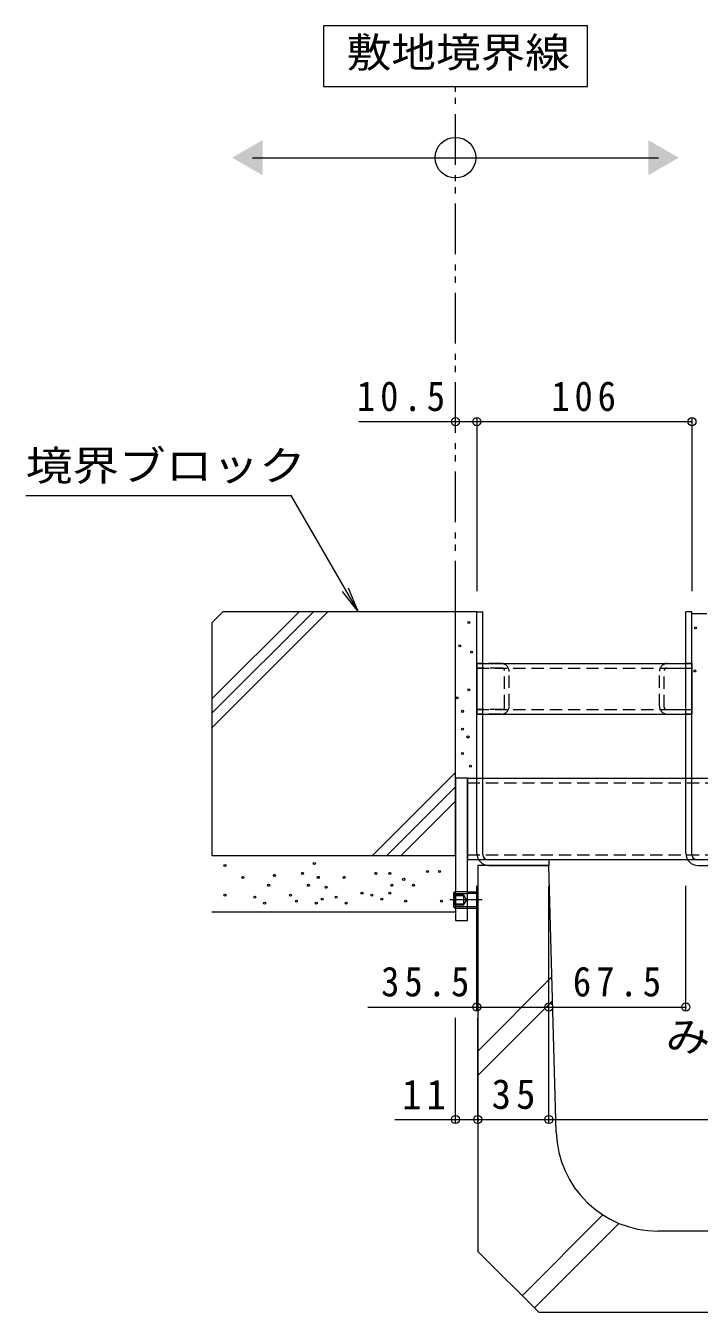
# Model space of a CAD drawing. Units: millimetres at full size, sheet at 1:5; some dimension numbers follow another scale. Extents: x -1456 to 1950, y -1351 to 1333.
# Drawn here: x 548 to 880, y -949 to -316 of the extents above; entities that cross this region are included whole.
import ezdxf
from ezdxf.enums import TextEntityAlignment as Align

# ---------------------------------------------------------------- set-up
doc = ezdxf.new("R2010")
doc.units = ezdxf.units.MM
doc.header["$LTSCALE"] = 5
doc.header["$PDMODE"] = 32
doc.header["$PDSIZE"] = 4
for name, pattern in [('CHAIN1', [8, 5, -1, 1, -1]), ('DASHED1', [1.8, 1.2, -0.6]), ('DOUBLE_CHAIN1', [8.8, 5, -1, 0.6, -0.6, 0.6, -1])]:
    doc.linetypes.add(name, pattern=pattern)
for name, color, linetype, lineweight in [('E-1_躯体', 7, 'Continuous', 5), ('E-3_寸法', 4, 'Continuous', 5), ('E-4_文字', 7, 'Continuous', 5), ('E-5_建具', 7, 'Continuous', 5), ('E-6_間仕切', 7, 'DASHED1', 5), ('E-8_ハッチ', 7, 'Continuous', 5), ('E-9_記号', 2, 'Continuous', 5), ('E-B_衛生陶器', 134, 'Continuous', 5), ('E-C_鉄骨', 5, 'DASHED1', 5), ('E-E_見え係り', 7, 'Continuous', 5), ('E-F_断熱材', 6, 'Continuous', 5)]:
    doc.layers.add(name, color=color, linetype=linetype, lineweight=lineweight)
doc.styles.add('ＭＳ ゴシック', font='')
doc.styles.get('ＭＳ ゴシック').set_extended_font_data('MS Gothic')

msp = doc.modelspace()

# ---------------------------------------------------------------- linework, layer by layer
at = {"layer": 'E-1_躯体', "color": 2, "linetype": 'DOUBLE_CHAIN1'}
msp.add_line((759.846, -604.475), (759.846, -345.933), dxfattribs=at)
at = {"layer": 'E-1_躯体'}
msp.add_line((659.846, -380.911), (859.846, -380.911), dxfattribs=at)
msp.add_lwpolyline([(694.846, -345.933), (824.846, -345.933), (824.846, -315.933), (694.846, -315.933)], close=True, dxfattribs=at)
msp.add_circle((759.846, -380.911), 10, dxfattribs=at)
for points in [[(664.846, -372.25), (664.846, -389.571), (649.846, -380.911)], [(854.846, -372.25), (854.846, -389.571), (869.846, -380.911)]]:
    msp.add_solid(points, dxfattribs=at)
at = {"layer": 'E-3_寸法'}
for p, q in [((770.346, -604.475), (773.346, -604.475)), ((770.346, -723.475), (770.346, -604.475)), ((773.346, -724.225), (773.346, -604.475)), ((876.346, -604.475), (873.346, -604.475)), ((873.346, -723.475), (873.346, -604.475)), ((876.346, -724.225), (876.346, -604.475)), ((775.596, -726.475), (805.834, -726.475)), ((805.834, -726.475), (805.834, -729.475)), ((776.346, -729.475), (805.834, -729.475)), ((879.346, -729.475), (1020.834, -729.475))]:
    msp.add_line(p, q, dxfattribs=at)
msp.add_lwpolyline([(878.596, -726.475), (1020.834, -726.475), (1020.834, -729.475)], dxfattribs=at)
for centre, radius in [((776.346, -723.475), 6), ((775.596, -724.225), 2.25), ((879.346, -723.475), 6), ((878.596, -724.225), 2.25)]:
    msp.add_arc(centre, radius, 180, 270, dxfattribs=at)
at = {"layer": 'E-4_文字'}
for p, q in [((712.263, -510.887), (759.846, -510.887)), ((759.846, -510.887), (770.346, -510.887)), ((770.346, -509.387), (770.346, -594.457)), ((770.346, -510.887), (876.346, -510.887)), ((876.346, -509.387), (876.346, -594.457)), ((770.334, -800.651), (770.334, -739.457)), ((805.834, -856.051), (805.834, -739.457)), ((873.334, -800.651), (873.334, -739.457)), ((716.642, -799.151), (770.334, -799.151)), ((759.834, -856.051), (759.834, -804.434)), ((770.334, -799.151), (805.834, -799.151)), ((770.834, -856.051), (770.834, -804.434)), ((805.834, -799.151), (873.334, -799.151)), ((770.834, -854.551), (805.834, -854.551)), ((805.834, -854.551), (985.834, -854.551))]:
    msp.add_line(p, q, dxfattribs=at)
msp.add_lwpolyline([(729.991, -854.551), (759.834, -854.551), (770.834, -854.551)], dxfattribs=at)
for p in [(759.846, -510.887), (770.346, -510.887), (876.346, -510.887), (770.334, -799.151), (805.834, -799.151), (873.334, -799.151), (759.834, -854.551), (770.834, -854.551), (805.834, -854.551)]:
    msp.add_point(p, dxfattribs=at)
at = {"layer": 'E-5_建具'}
for p, q in [((548.127, -547.289), (678.864, -547.289)), ((711.87, -604.457), (678.864, -547.289)), ((711.87, -604.457), (704.26, -594.54)), ((711.87, -604.457), (707.086, -592.909))]:
    msp.add_line(p, q, dxfattribs=at)
at = {"layer": 'E-6_間仕切'}
for p, q in [((773.346, -629.975), (770.346, -629.975)), ((770.346, -632.275), (876.346, -632.275)), ((873.346, -629.975), (876.346, -629.975)), ((770.346, -652.675), (876.346, -652.675)), ((773.346, -654.975), (770.346, -654.975)), ((873.346, -654.975), (876.346, -654.975))]:
    msp.add_line(p, q, dxfattribs=at)
at = {"layer": 'E-6_間仕切', "linetype": 'Continuous'}
for p, q in [((770.346, -629.975), (770.346, -654.975)), ((773.346, -629.975), (873.346, -629.975)), ((876.346, -629.975), (876.346, -654.975)), ((773.346, -654.975), (873.346, -654.975))]:
    msp.add_line(p, q, dxfattribs=at)
at = {"layer": 'E-8_ハッチ'}
for p, q in [((765.846, -686.475), (759.846, -686.475)), ((759.846, -686.475), (759.846, -756.475)), ((765.846, -756.475), (765.846, -686.475)), ((759.846, -756.475), (765.846, -756.475))]:
    msp.add_line(p, q, dxfattribs=at)
at = {"layer": 'E-9_記号', "linetype": 'CHAIN1'}
msp.add_line((757.011, -746.275), (773.011, -746.275), dxfattribs=at)
at = {"layer": 'E-9_記号'}
for p, q in [((758.846, -743.175), (759.546, -742.475)), ((758.846, -743.175), (758.846, -749.775)), ((759.846, -743.175), (758.846, -743.175)), ((759.546, -742.475), (759.846, -742.475)), ((765.572, -742.475), (770.146, -742.475)), ((770.846, -743.175), (765.572, -743.175)), ((770.846, -743.175), (770.146, -742.475)), ((770.146, -742.475), (770.146, -750.475)), ((770.846, -743.175), (770.846, -749.775)), ((759.546, -750.475), (758.846, -749.775)), ((759.846, -749.775), (758.846, -749.775)), ((759.546, -750.475), (759.846, -750.475)), ((770.846, -749.775), (765.572, -749.775)), ((765.572, -750.475), (770.146, -750.475)), ((770.146, -750.475), (770.846, -749.775))]:
    msp.add_line(p, q, dxfattribs=at)
at = {"layer": 'E-9_記号', "linetype": 'DASHED1'}
for p, q in [((763.846, -743.975), (758.846, -743.975)), ((763.846, -744.475), (758.846, -744.475)), ((759.546, -742.475), (759.546, -750.475)), ((765.572, -742.475), (759.846, -742.475)), ((759.846, -743.175), (765.572, -743.175)), ((763.846, -743.975), (765.289, -746.475)), ((763.846, -743.975), (763.846, -748.975)), ((763.846, -748.975), (765.289, -746.475)), ((763.846, -748.475), (758.846, -748.475)), ((763.846, -748.975), (758.846, -748.975)), ((765.572, -749.775), (759.846, -749.775)), ((759.846, -750.475), (765.572, -750.475))]:
    msp.add_line(p, q, dxfattribs=at)
at = {"layer": 'E-B_衛生陶器'}
for p, q in [((765.846, -686.475), (770.346, -686.475)), ((773.346, -686.475), (873.346, -686.475)), ((876.346, -686.475), (1025.846, -686.475)), ((775.596, -726.475), (874.15, -726.475)), ((878.596, -726.475), (1025.846, -726.475))]:
    msp.add_line(p, q, dxfattribs=at)
at = {"layer": 'E-B_衛生陶器', "linetype": 'DASHED1'}
for p, q in [((765.846, -688.775), (1025.846, -688.775)), ((770.346, -686.475), (773.346, -686.475)), ((873.346, -686.475), (876.346, -686.475)), ((765.846, -724.175), (1025.846, -724.175)), ((771.15, -726.475), (775.596, -726.475)), ((874.15, -726.475), (878.596, -726.475))]:
    msp.add_line(p, q, dxfattribs=at)
at = {"layer": 'E-B_衛生陶器'}
msp.add_lwpolyline([(765.846, -686.475), (765.846, -726.475), (771.15, -726.475)], dxfattribs=at)
at = {"layer": 'E-C_鉄骨'}
for p, q in [((770.346, -632.275), (770.346, -629.975)), ((770.346, -632.275), (770.346, -629.975)), ((770.346, -629.975), (773.346, -629.975)), ((773.346, -632.275), (770.346, -632.275)), ((782.346, -629.975), (773.346, -629.975)), ((782.846, -632.275), (773.346, -632.275)), ((784.046, -651.475), (784.046, -633.475)), ((862.646, -651.475), (862.646, -633.475)), ((863.846, -632.275), (873.346, -632.275)), ((864.346, -629.975), (873.346, -629.975)), ((876.346, -629.975), (873.346, -629.975)), ((873.346, -632.275), (876.346, -632.275)), ((876.346, -632.275), (876.346, -629.975)), ((876.346, -632.275), (876.346, -629.975)), ((786.346, -650.975), (786.346, -633.975)), ((860.346, -650.975), (860.346, -633.975)), ((770.346, -652.675), (770.346, -654.975)), ((770.346, -652.675), (770.346, -654.975)), ((773.346, -652.675), (770.346, -652.675)), ((770.346, -654.975), (773.346, -654.975)), ((782.846, -652.675), (773.346, -652.675)), ((782.346, -654.975), (773.346, -654.975)), ((863.846, -652.675), (873.346, -652.675)), ((864.346, -654.975), (873.346, -654.975)), ((873.346, -652.675), (876.346, -652.675)), ((876.346, -654.975), (873.346, -654.975)), ((876.346, -652.675), (876.346, -654.975)), ((876.346, -652.675), (876.346, -654.975))]:
    msp.add_line(p, q, dxfattribs=at)
for centre, radius, start, end in [((782.346, -633.975), 4, 0, 90), ((782.846, -633.475), 1.2, 0, 90), ((864.346, -633.975), 4, 90, 180), ((863.846, -633.475), 1.2, 90, 180), ((782.346, -650.975), 4, 270, 0), ((782.846, -651.475), 1.2, 270, 0), ((864.346, -650.975), 4, 180, 270), ((863.846, -651.475), 1.2, 180, 270)]:
    msp.add_arc(centre, radius, start, end, dxfattribs=at)
at = {"layer": 'E-E_見え係り', "color": 2}
for p, q in [((639.846, -609.938), (645.309, -604.475)), ((639.846, -647.453), (682.824, -604.475)), ((639.846, -654.524), (689.895, -604.475)), ((639.846, -661.596), (696.966, -604.475)), ((770.346, -604.475), (645.309, -604.475)), ((883.646, -605.475), (876.346, -605.475)), ((639.846, -609.938), (639.846, -724.475)), ((718.974, -724.475), (759.846, -683.603)), ((726.045, -724.475), (759.846, -690.674)), ((733.116, -724.475), (759.846, -697.745)), ((639.846, -752.253), (759.846, -752.253))]:
    msp.add_line(p, q, dxfattribs=at)
msp.add_lwpolyline([(639.846, -724.475), (759.846, -724.475), (759.846, -604.475)], dxfattribs=at)
at = {"layer": 'E-E_見え係り'}
for centre in [(766.427, -609.781), (878.12, -612.45), (762.006, -621.275), (767.753, -624.369), (877.739, -633.673), (766.427, -642.935), (760.68, -646.914), (763.332, -653.544), (763.332, -662.385), (766.025, -666.176), (763.332, -674.321), (767.311, -680.51), (690.313, -728.46), (646.291, -729.438), (655.095, -735.308), (670.747, -734.329), (684.443, -733.351), (692.269, -735.308), (704.987, -735.308), (720.639, -733.351), (727.487, -733.351), (746.074, -732.373), (751.944, -732.373), (667.813, -739.221), (687.378, -739.221), (696.183, -740.199), (728.466, -739.221), (734.335, -736.286), (739.227, -739.221), (646.291, -744.112), (660.965, -745.09), (665.856, -748.025), (678.574, -744.112), (681.508, -747.047), (691.291, -748.025), (694.226, -746.069), (701.074, -745.09), (705.965, -748.025), (713.791, -743.134), (718.683, -744.112), (723.574, -746.069), (727.487, -743.134), (735.313, -747.047), (752.922, -747.047)]:
    msp.add_circle(centre, 0.5, dxfattribs=at)
at = {"layer": 'E-F_断熱材'}
for p, q in [((770.846, -729.475), (770.846, -919.475)), ((805.846, -729.475), (770.846, -729.475)), ((809.495, -860.863), (805.846, -729.475)), ((807.37, -784.335), (770.846, -820.859)), ((807.694, -796.031), (770.846, -832.88)), ((832.476, -901.558), (792.702, -941.332)), ((840.373, -905.682), (798.713, -947.342)), ((932.215, -909.475), (859.476, -909.475)), ((800.846, -949.475), (770.846, -919.475)), ((800.846, -949.475), (990.846, -949.475))]:
    msp.add_line(p, q, dxfattribs=at)
msp.add_arc((859.476, -859.475), 50, 181.59114, 270, dxfattribs=at)

# ---------------------------------------------------------------- texts
at = {"layer": 'E-1_躯体', "color": 2, "style": 'ＭＳ ゴシック', "width": 1.1}
msp.add_text('敷地境界線', height=14.66, dxfattribs=at).set_placement((706.267, -340.833), align=Align.BOTTOM_LEFT)
at = {"layer": 'E-4_文字', "color": 2, "style": 'ＭＳ ゴシック', "width": 1.1}
msp.add_text('みぞ幅', height=14.66, dxfattribs=at).set_placement((863.334, -825.412), align=Align.BOTTOM_LEFT)
at = {"layer": 'E-4_文字', "color": 2, "char_height": 14.66, "attachment_point": 7, "style": 'ＭＳ ゴシック'}
for s, insert in [('\\T1.28;\\W0.9;10.5', (711.276, -505.887)), ('\\T1.27;\\W0.9;106', (807.096, -505.887)), ('\\T1.28;\\W0.9;35.5', (723.222, -794.151)), ('\\T1.28;\\W0.9;67.5', (817.709, -794.151)), ('\\T1.27;\\W0.95;11', (733.577, -849.551)), ('\\T1.27;\\W0.95;35', (777.709, -849.551))]:
    msp.add_mtext(s, dxfattribs=dict(at, insert=insert))
at = {"layer": 'E-5_建具', "color": 2, "style": 'ＭＳ ゴシック', "width": 1.15}
msp.add_text('境界ブロック', height=14.66, dxfattribs=at).set_placement((548.127, -544.289), align=Align.BOTTOM_LEFT)

doc.saveas('drawing.dxf')
